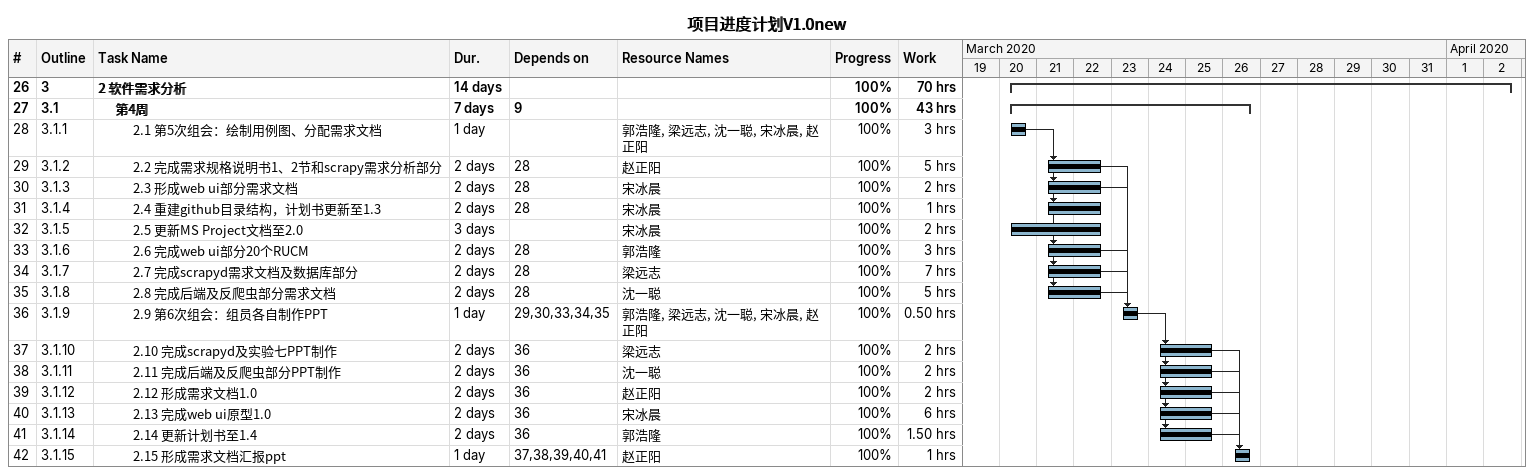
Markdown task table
项目进度计划V1.0new

| ID | WBS | Task | Duration | Start | Finish | Predecessors | Resources | % complete | Work (h) |
|---|---|---|---|---|---|---|---|---|---|
| 26 | 3 | **2 软件需求分析** | 14d | 2020-03-20 | 2020-04-02 |  |  | 100 | 70 |
| 27 | 3.1 | **第4周** | 7d | 2020-03-20 | 2020-03-26 | 9 |  | 100 | 43 |
| 28 | 3.1.1 | 2.1 第5次组会：绘制用例图、分配需求文档 | 1d | 2020-03-20 | 2020-03-20 |  | 郭浩隆, 梁远志, 沈一聪, 宋冰晨, 赵正阳 | 100 | 3 |
| 29 | 3.1.2 | 2.2 完成需求规格说明书1、2节和scrapy需求分析部分 | 2d | 2020-03-21 | 2020-03-22 | 28 | 赵正阳 | 100 | 5 |
| 30 | 3.1.3 | 2.3 形成web ui部分需求文档 | 2d | 2020-03-21 | 2020-03-22 | 28 | 宋冰晨 | 100 | 2 |
| 31 | 3.1.4 | 2.4 重建github目录结构，计划书更新至1.3 | 2d | 2020-03-21 | 2020-03-22 | 28 | 宋冰晨 | 100 | 1 |
| 32 | 3.1.5 | 2.5 更新MS Project文档至2.0 | 3d | 2020-03-20 | 2020-03-22 |  | 宋冰晨 | 100 | 2 |
| 33 | 3.1.6 | 2.6 完成web ui部分20个RUCM | 2d | 2020-03-21 | 2020-03-22 | 28 | 郭浩隆 | 100 | 3 |
| 34 | 3.1.7 | 2.7 完成scrapyd需求文档及数据库部分 | 2d | 2020-03-21 | 2020-03-22 | 28 | 梁远志 | 100 | 7 |
| 35 | 3.1.8 | 2.8 完成后端及反爬虫部分需求文档 | 2d | 2020-03-21 | 2020-03-22 | 28 | 沈一聪 | 100 | 5 |
| 36 | 3.1.9 | 2.9 第6次组会：组员各自制作PPT | 1d | 2020-03-23 | 2020-03-23 | 29, 30, 33, 34, 35 | 郭浩隆, 梁远志, 沈一聪, 宋冰晨, 赵正阳 | 100 | 0.50 |
| 37 | 3.1.10 | 2.10 完成scrapyd及实验七PPT制作 | 2d | 2020-03-24 | 2020-03-25 | 36 | 梁远志 | 100 | 2 |
| 38 | 3.1.11 | 2.11 完成后端及反爬虫部分PPT制作 | 2d | 2020-03-24 | 2020-03-25 | 36 | 沈一聪 | 100 | 2 |
| 39 | 3.1.12 | 2.12 形成需求文档1.0 | 2d | 2020-03-24 | 2020-03-25 | 36 | 赵正阳 | 100 | 2 |
| 40 | 3.1.13 | 2.13 完成web ui原型1.0 | 2d | 2020-03-24 | 2020-03-25 | 36 | 宋冰晨 | 100 | 6 |
| 41 | 3.1.14 | 2.14 更新计划书至1.4 | 2d | 2020-03-24 | 2020-03-25 | 36 | 郭浩隆 | 100 | 1.50 |
| 42 | 3.1.15 | 2.15 形成需求文档汇报ppt | 1d | 2020-03-26 | 2020-03-26 | 37, 38, 39, 40, 41 | 赵正阳 | 100 | 1 |
